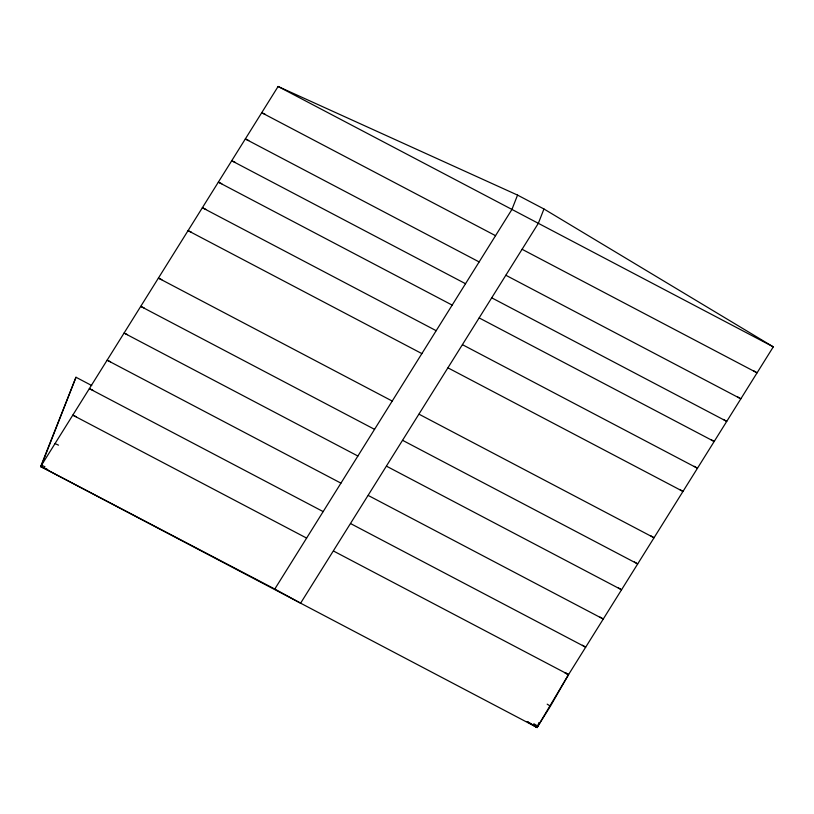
<?xml version="1.0" encoding="UTF-8"?>
<svg xmlns="http://www.w3.org/2000/svg" width="814" height="814" viewBox="0 0 814 814"><rect width="100%" height="100%" fill="white"/><g stroke="black" fill="none" stroke-linecap="round" stroke-linejoin="round"><path stroke-width="1.22" d="M91.738 385.541L75.987 377.258L41.524 465.191L44.994 466.768M517.551 195.095L543.956 208.984L773.3 346.856L568.548 674.613L550.417 706.176L537.087 727.513L40.7 466.514L278.103 86.488L517.551 195.095L511.935 209.432L274.786 589.041L40.7 466.514L75.987 377.258M543.956 208.984L538.339 223.311L300.61 603.174L274.786 589.041M565.313 672.618L568.548 674.613L537.087 727.513L527.33 721.642L537.087 727.513L538.919 722.832M539.295 722.679L537.912 726.19L533.831 723.738M565.089 673.056L568.548 674.613L333.587 551.068M265.181 114.306L261.711 112.729L495.543 235.673M248.789 140.547L245.319 138.97L479.141 261.925M235.175 162.342L231.705 160.765L465.527 283.71M221.805 183.73L218.335 182.163L452.167 305.108M205.83 209.32L202.35 207.743L436.182 330.688M191.514 232.234L188.044 230.657L421.866 353.602M161.864 279.68L158.394 278.103L392.226 401.058M144.2 307.967L140.73 306.39L374.552 429.344M127.533 334.646L124.064 333.068L357.885 456.023M110.582 361.782L107.112 360.205L340.944 483.15M92.816 390.221L89.347 388.644L323.168 511.589M76.262 416.727L72.792 415.15L306.613 538.095M55.026 443.579L58.496 445.146M278.103 86.488L773.3 346.856M522.11 249.298L757.071 372.843L753.805 370.879M505.881 275.274L740.842 398.819L737.576 396.866M491.778 297.853L726.739 421.398L723.473 419.434M479.222 317.948L714.183 441.493L710.927 439.529M462.505 344.709L697.466 468.254L694.21 466.29M448.026 367.887L682.987 491.432L679.731 489.468M419.078 414.224L654.039 537.769L650.783 535.805M402.727 440.394L637.688 563.939L634.432 561.975M386.589 466.229L621.55 589.774L618.294 587.81M368.315 495.492L603.276 619.037L600.01 617.073M350.722 523.646L585.683 647.191L582.417 645.227M547.191 704.161L550.417 706.176M533.302 724.633L537.087 727.513M47.65 469.647L40.7 466.514L47.639 469.658"/></g></svg>
